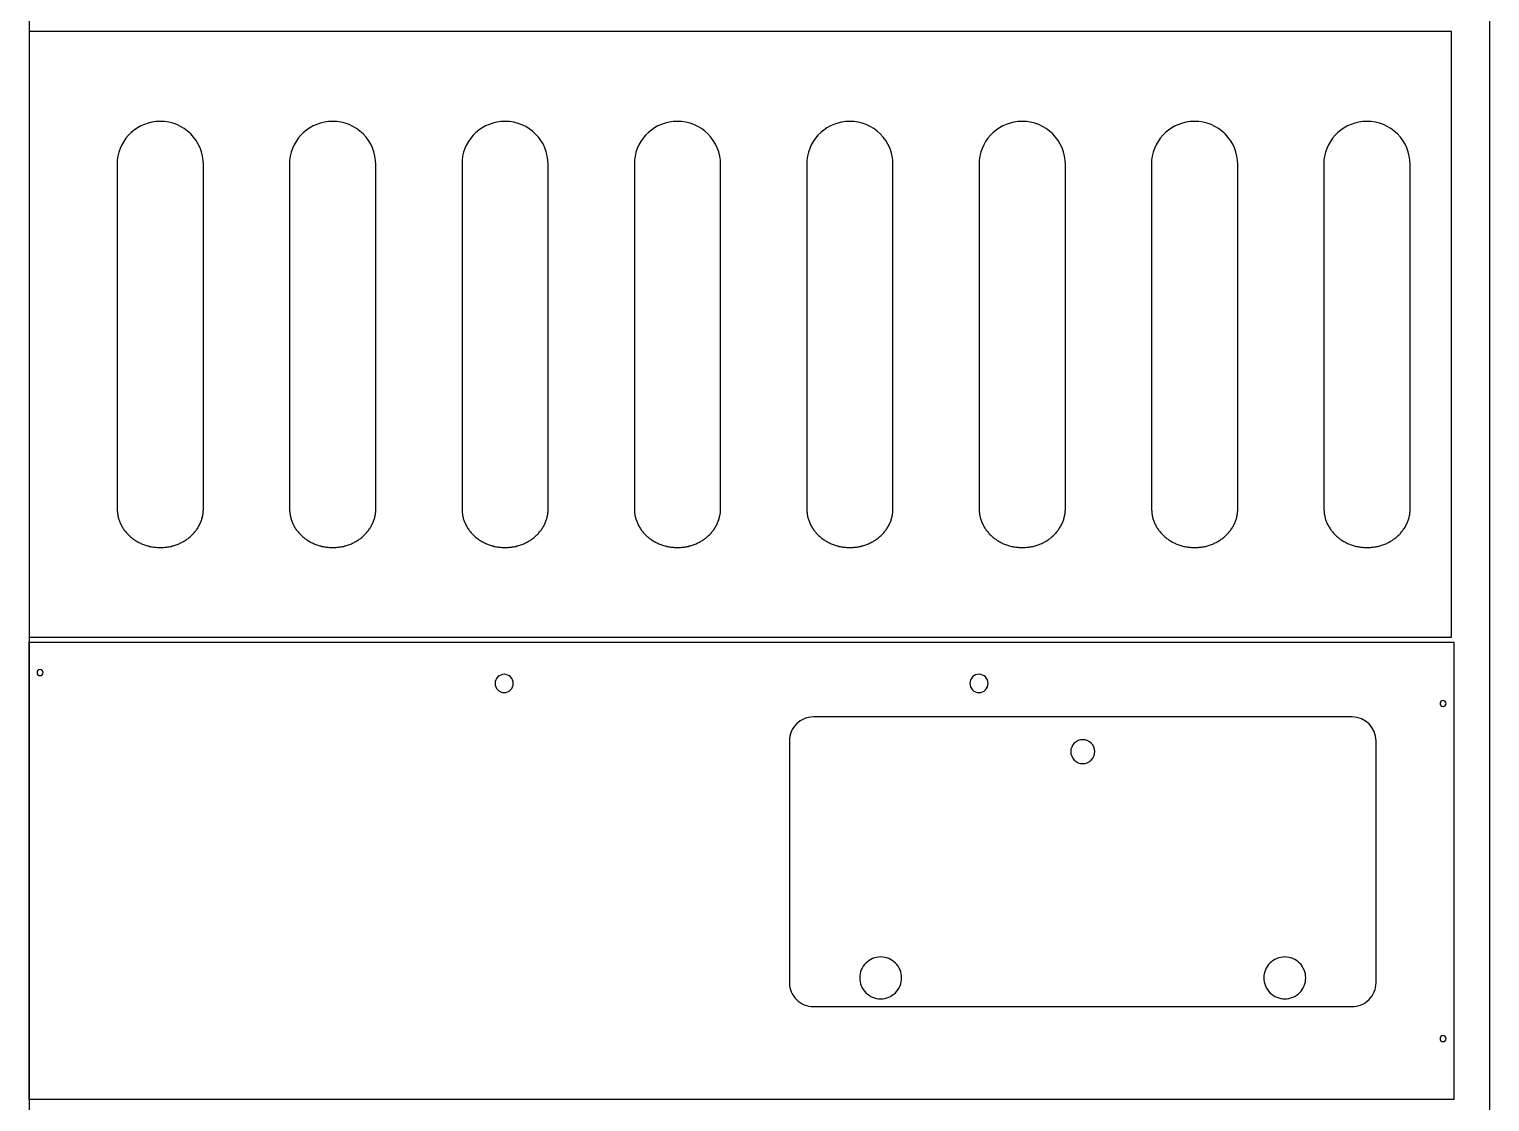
# Model space of a CAD drawing. Extents: x -841 to 5116, y -506 to 2808.
# Drawn here: x 2497 to 3717, y 584 to 1480 of the extents above; entities that cross this region are included whole.
import ezdxf

# ---------------------------------------------------------------- set-up
doc = ezdxf.new("R2010")
doc.units = 0
for name, color, linetype in [('DEFAULT_LAYER', 1, 'CONTINUOUS'), ('DEFAULT_LAYER0', 1, 'CONTINUOUS'), ('LAYER_1', 18, 'CONTINUOUS')]:
    doc.layers.add(name, color=color, linetype=linetype)

msp = doc.modelspace()

# ---------------------------------------------------------------- linework, layer by layer
at = {"layer": 'DEFAULT_LAYER'}
msp.add_lwpolyline([(2497.4, 0), (3717.4, 0), (3717.4, 2440), (2497.4, 2440)], close=True, dxfattribs=at)
for points in [[(3132.4, 885.4), (3132.4, 683.5, 0.415358), (3152.5, 663.5), (3602.4, 663.5, 0.414214), (3622.4, 683.5), (3622.4, 885.5, 0.413001), (3602.5, 905.5), (3152.4, 905.5, 0.415524)], [(3377.4, 886.5, 0.414214), (3367.4, 876.5, 0.414214), (3377.4, 866.5, 0.414214), (3387.4, 876.5, 0.414214)], [(3208.6, 705, 0.414214), (3191.1, 687.5, 0.414214), (3208.6, 670, 0.414214), (3226.1, 687.5, 0.414214)], [(3546.2, 705, 0.414214), (3528.7, 687.5, 0.414214), (3546.2, 670, 0.414214), (3563.7, 687.5, 0.414214)]]:
    msp.add_lwpolyline(points, format="xyb", close=True, dxfattribs=at)
at = {"layer": 'DEFAULT_LAYER0'}
for points in [[(2642.9, 1079.4), (2642.9, 1367, 0.415073), (2606.8, 1403), (2606.7, 1403, 0.384844), (2570.9, 1370.6), (2570.9, 1370.6), (2570.9, 1079.4), (2570.9, 1078.6), (2570.9, 1077.7), (2571, 1076.9), (2571.1, 1076.1), (2571.2, 1075.3), (2571.3, 1074.5), (2571.4, 1073.7), (2571.6, 1072.9), (2571.8, 1072.1), (2572, 1071.3), (2572.2, 1070.5), (2572.5, 1069.8), (2572.8, 1069), (2573.1, 1068.3), (2573.4, 1067.5), (2573.7, 1066.8), (2574.1, 1066.1), (2574.4, 1065.4), (2574.8, 1064.7), (2575.2, 1064), (2575.6, 1063.3), (2576.1, 1062.6), (2576.5, 1061.9), (2577, 1061.3), (2577.5, 1060.7), (2578, 1060), (2578.6, 1059.4), (2579.1, 1058.8), (2579.7, 1058.2), (2580.2, 1057.6), (2580.8, 1057.1), (2581.4, 1056.5), (2582, 1056), (2582.7, 1055.4), (2583.3, 1054.9), (2584, 1054.4), (2584.6, 1053.9), (2585.3, 1053.5), (2586, 1053), (2586.7, 1052.6), (2587.5, 1052.1), (2588.2, 1051.7), (2589, 1051.3), (2589.7, 1050.9), (2590.5, 1050.6), (2591.3, 1050.2), (2592.1, 1049.9), (2592.9, 1049.6), (2593.7, 1049.3), (2594.5, 1049), (2595.3, 1048.7), (2596.2, 1048.5), (2597, 1048.3), (2597.9, 1048), (2598.7, 1047.9), (2599.6, 1047.7), (2600.5, 1047.5), (2601.4, 1047.4), (2602.3, 1047.3), (2603.2, 1047.2), (2604.1, 1047.1), (2605, 1047.1), (2605.9, 1047), (2606.9, 1047), (2607.8, 1047), (2608.7, 1047.1), (2609.6, 1047.1), (2610.6, 1047.2), (2611.5, 1047.3), (2612.4, 1047.4), (2613.2, 1047.5), (2614.1, 1047.7), (2615, 1047.9), (2615.9, 1048), (2616.7, 1048.3), (2617.6, 1048.5), (2618.4, 1048.7), (2619.3, 1049), (2620.1, 1049.3), (2620.9, 1049.6), (2621.7, 1049.9), (2622.5, 1050.2), (2623.3, 1050.6), (2624, 1050.9), (2624.8, 1051.3), (2625.5, 1051.7), (2626.3, 1052.1), (2627, 1052.6), (2627.7, 1053), (2628.4, 1053.5), (2629.1, 1053.9), (2629.8, 1054.4), (2630.4, 1054.9), (2631.1, 1055.4), (2631.7, 1056), (2632.3, 1056.5), (2632.9, 1057.1), (2633.5, 1057.6), (2634.1, 1058.2), (2634.7, 1058.8), (2635.2, 1059.4), (2635.7, 1060), (2636.2, 1060.7), (2636.7, 1061.3), (2637.2, 1061.9), (2637.7, 1062.6), (2638.1, 1063.3), (2638.5, 1064), (2638.9, 1064.7), (2639.3, 1065.4), (2639.7, 1066.1), (2640, 1066.8), (2640.4, 1067.5), (2640.7, 1068.3), (2641, 1069), (2641.3, 1069.8), (2641.5, 1070.5), (2641.7, 1071.3), (2642, 1072.1), (2642.1, 1072.9), (2642.3, 1073.7), (2642.5, 1074.5), (2642.6, 1075.3), (2642.7, 1076.1), (2642.8, 1076.9), (2642.8, 1077.7), (2642.9, 1078.6)], [(2786.9, 1079.4), (2786.9, 1367, 0.415073), (2750.8, 1403), (2750.7, 1403, 0.384844), (2714.9, 1370.6), (2714.9, 1370.6), (2714.9, 1079.4), (2714.9, 1078.6), (2714.9, 1077.7), (2715, 1076.9), (2715.1, 1076.1), (2715.2, 1075.3), (2715.3, 1074.5), (2715.4, 1073.7), (2715.6, 1072.9), (2715.8, 1072.1), (2716, 1071.3), (2716.2, 1070.5), (2716.5, 1069.8), (2716.8, 1069), (2717.1, 1068.3), (2717.4, 1067.5), (2717.7, 1066.8), (2718.1, 1066.1), (2718.4, 1065.4), (2718.8, 1064.7), (2719.2, 1064), (2719.6, 1063.3), (2720.1, 1062.6), (2720.5, 1061.9), (2721, 1061.3), (2721.5, 1060.7), (2722, 1060), (2722.6, 1059.4), (2723.1, 1058.8), (2723.7, 1058.2), (2724.2, 1057.6), (2724.8, 1057.1), (2725.4, 1056.5), (2726, 1056), (2726.7, 1055.4), (2727.3, 1054.9), (2728, 1054.4), (2728.6, 1053.9), (2729.3, 1053.5), (2730, 1053), (2730.7, 1052.6), (2731.5, 1052.1), (2732.2, 1051.7), (2733, 1051.3), (2733.7, 1050.9), (2734.5, 1050.6), (2735.3, 1050.2), (2736.1, 1049.9), (2736.9, 1049.6), (2737.7, 1049.3), (2738.5, 1049), (2739.3, 1048.7), (2740.2, 1048.5), (2741, 1048.3), (2741.9, 1048), (2742.7, 1047.9), (2743.6, 1047.7), (2744.5, 1047.5), (2745.4, 1047.4), (2746.3, 1047.3), (2747.2, 1047.2), (2748.1, 1047.1), (2749, 1047.1), (2749.9, 1047), (2750.9, 1047), (2751.8, 1047), (2752.7, 1047.1), (2753.6, 1047.1), (2754.6, 1047.2), (2755.5, 1047.3), (2756.4, 1047.4), (2757.2, 1047.5), (2758.1, 1047.7), (2759, 1047.9), (2759.9, 1048), (2760.7, 1048.3), (2761.6, 1048.5), (2762.4, 1048.7), (2763.3, 1049), (2764.1, 1049.3), (2764.9, 1049.6), (2765.7, 1049.9), (2766.5, 1050.2), (2767.3, 1050.6), (2768, 1050.9), (2768.8, 1051.3), (2769.5, 1051.7), (2770.3, 1052.1), (2771, 1052.6), (2771.7, 1053), (2772.4, 1053.5), (2773.1, 1053.9), (2773.8, 1054.4), (2774.4, 1054.9), (2775.1, 1055.4), (2775.7, 1056), (2776.3, 1056.5), (2776.9, 1057.1), (2777.5, 1057.6), (2778.1, 1058.2), (2778.7, 1058.8), (2779.2, 1059.4), (2779.7, 1060), (2780.2, 1060.7), (2780.7, 1061.3), (2781.2, 1061.9), (2781.7, 1062.6), (2782.1, 1063.3), (2782.5, 1064), (2782.9, 1064.7), (2783.3, 1065.4), (2783.7, 1066.1), (2784, 1066.8), (2784.4, 1067.5), (2784.7, 1068.3), (2785, 1069), (2785.3, 1069.8), (2785.5, 1070.5), (2785.7, 1071.3), (2786, 1072.1), (2786.1, 1072.9), (2786.3, 1073.7), (2786.5, 1074.5), (2786.6, 1075.3), (2786.7, 1076.1), (2786.8, 1076.9), (2786.8, 1077.7), (2786.9, 1078.6)], [(2930.9, 1079.4), (2930.9, 1367, 0.413355), (2895, 1403), (2894.7, 1403, 0.384835), (2858.9, 1370.6), (2858.9, 1370.6), (2858.9, 1079.4), (2858.9, 1078.6), (2858.9, 1077.7), (2859, 1076.9), (2859.1, 1076.1), (2859.2, 1075.3), (2859.3, 1074.5), (2859.4, 1073.7), (2859.6, 1072.9), (2859.8, 1072.1), (2860, 1071.3), (2860.2, 1070.5), (2860.5, 1069.8), (2860.8, 1069), (2861.1, 1068.3), (2861.4, 1067.5), (2861.7, 1066.8), (2862.1, 1066.1), (2862.4, 1065.4), (2862.8, 1064.7), (2863.2, 1064), (2863.6, 1063.3), (2864.1, 1062.6), (2864.5, 1061.9), (2865, 1061.3), (2865.5, 1060.7), (2866, 1060), (2866.6, 1059.4), (2867.1, 1058.8), (2867.7, 1058.2), (2868.2, 1057.6), (2868.8, 1057.1), (2869.4, 1056.5), (2870, 1056), (2870.7, 1055.4), (2871.3, 1054.9), (2872, 1054.4), (2872.6, 1053.9), (2873.3, 1053.5), (2874, 1053), (2874.7, 1052.6), (2875.5, 1052.1), (2876.2, 1051.7), (2877, 1051.3), (2877.7, 1050.9), (2878.5, 1050.6), (2879.3, 1050.2), (2880.1, 1049.9), (2880.9, 1049.6), (2881.7, 1049.3), (2882.5, 1049), (2883.3, 1048.7), (2884.2, 1048.5), (2885, 1048.3), (2885.9, 1048), (2886.7, 1047.9), (2887.6, 1047.7), (2888.5, 1047.5), (2889.4, 1047.4), (2890.3, 1047.3), (2891.2, 1047.2), (2892.1, 1047.1), (2893, 1047.1), (2893.9, 1047), (2894.9, 1047), (2895.8, 1047), (2896.7, 1047.1), (2897.6, 1047.1), (2898.6, 1047.2), (2899.5, 1047.3), (2900.4, 1047.4), (2901.2, 1047.5), (2902.1, 1047.7), (2903, 1047.9), (2903.9, 1048), (2904.7, 1048.3), (2905.6, 1048.5), (2906.4, 1048.7), (2907.3, 1049), (2908.1, 1049.3), (2908.9, 1049.6), (2909.7, 1049.9), (2910.5, 1050.2), (2911.3, 1050.6), (2912, 1050.9), (2912.8, 1051.3), (2913.5, 1051.7), (2914.3, 1052.1), (2915, 1052.6), (2915.7, 1053), (2916.4, 1053.5), (2917.1, 1053.9), (2917.8, 1054.4), (2918.4, 1054.9), (2919.1, 1055.4), (2919.7, 1056), (2920.3, 1056.5), (2920.9, 1057.1), (2921.5, 1057.6), (2922.1, 1058.2), (2922.7, 1058.8), (2923.2, 1059.4), (2923.7, 1060), (2924.2, 1060.7), (2924.7, 1061.3), (2925.2, 1061.9), (2925.7, 1062.6), (2926.1, 1063.3), (2926.5, 1064), (2926.9, 1064.7), (2927.3, 1065.4), (2927.7, 1066.1), (2928, 1066.8), (2928.4, 1067.5), (2928.7, 1068.3), (2929, 1069), (2929.3, 1069.8), (2929.5, 1070.5), (2929.7, 1071.3), (2930, 1072.1), (2930.1, 1072.9), (2930.3, 1073.7), (2930.5, 1074.5), (2930.6, 1075.3), (2930.7, 1076.1), (2930.8, 1076.9), (2930.8, 1077.7), (2930.9, 1078.6)], [(3074.9, 1079.4), (3074.9, 1367, 0.415073), (3038.8, 1403), (3038.7, 1403, 0.384844), (3002.9, 1370.6), (3002.9, 1370.6), (3002.9, 1079.4), (3002.9, 1078.6), (3002.9, 1077.7), (3003, 1076.9), (3003.1, 1076.1), (3003.2, 1075.3), (3003.3, 1074.5), (3003.4, 1073.7), (3003.6, 1072.9), (3003.8, 1072.1), (3004, 1071.3), (3004.2, 1070.5), (3004.5, 1069.8), (3004.8, 1069), (3005.1, 1068.3), (3005.4, 1067.5), (3005.7, 1066.8), (3006.1, 1066.1), (3006.4, 1065.4), (3006.8, 1064.7), (3007.2, 1064), (3007.6, 1063.3), (3008.1, 1062.6), (3008.5, 1061.9), (3009, 1061.3), (3009.5, 1060.7), (3010, 1060), (3010.6, 1059.4), (3011.1, 1058.8), (3011.7, 1058.2), (3012.2, 1057.6), (3012.8, 1057.1), (3013.4, 1056.5), (3014, 1056), (3014.7, 1055.4), (3015.3, 1054.9), (3016, 1054.4), (3016.6, 1053.9), (3017.3, 1053.5), (3018, 1053), (3018.7, 1052.6), (3019.5, 1052.1), (3020.2, 1051.7), (3021, 1051.3), (3021.7, 1050.9), (3022.5, 1050.6), (3023.3, 1050.2), (3024.1, 1049.9), (3024.9, 1049.6), (3025.7, 1049.3), (3026.5, 1049), (3027.3, 1048.7), (3028.2, 1048.5), (3029, 1048.3), (3029.9, 1048), (3030.7, 1047.9), (3031.6, 1047.7), (3032.5, 1047.5), (3033.4, 1047.4), (3034.3, 1047.3), (3035.2, 1047.2), (3036.1, 1047.1), (3037, 1047.1), (3037.9, 1047), (3038.9, 1047), (3039.8, 1047), (3040.7, 1047.1), (3041.6, 1047.1), (3042.6, 1047.2), (3043.5, 1047.3), (3044.4, 1047.4), (3045.2, 1047.5), (3046.1, 1047.7), (3047, 1047.9), (3047.9, 1048), (3048.7, 1048.3), (3049.6, 1048.5), (3050.4, 1048.7), (3051.3, 1049), (3052.1, 1049.3), (3052.9, 1049.6), (3053.7, 1049.9), (3054.5, 1050.2), (3055.3, 1050.6), (3056, 1050.9), (3056.8, 1051.3), (3057.5, 1051.7), (3058.3, 1052.1), (3059, 1052.6), (3059.7, 1053), (3060.4, 1053.5), (3061.1, 1053.9), (3061.8, 1054.4), (3062.4, 1054.9), (3063.1, 1055.4), (3063.7, 1056), (3064.3, 1056.5), (3064.9, 1057.1), (3065.5, 1057.6), (3066.1, 1058.2), (3066.7, 1058.8), (3067.2, 1059.4), (3067.7, 1060), (3068.2, 1060.7), (3068.7, 1061.3), (3069.2, 1061.9), (3069.7, 1062.6), (3070.1, 1063.3), (3070.5, 1064), (3070.9, 1064.7), (3071.3, 1065.4), (3071.7, 1066.1), (3072, 1066.8), (3072.4, 1067.5), (3072.7, 1068.3), (3073, 1069), (3073.3, 1069.8), (3073.5, 1070.5), (3073.7, 1071.3), (3074, 1072.1), (3074.1, 1072.9), (3074.3, 1073.7), (3074.5, 1074.5), (3074.6, 1075.3), (3074.7, 1076.1), (3074.8, 1076.9), (3074.8, 1077.7), (3074.9, 1078.6)], [(3218.9, 1079.4), (3218.9, 1367, 0.415073), (3182.8, 1403), (3182.7, 1403, 0.384844), (3146.9, 1370.6), (3146.9, 1370.6), (3146.9, 1079.4), (3146.9, 1078.6), (3146.9, 1077.7), (3147, 1076.9), (3147.1, 1076.1), (3147.2, 1075.3), (3147.3, 1074.5), (3147.4, 1073.7), (3147.6, 1072.9), (3147.8, 1072.1), (3148, 1071.3), (3148.2, 1070.5), (3148.5, 1069.8), (3148.8, 1069), (3149.1, 1068.3), (3149.4, 1067.5), (3149.7, 1066.8), (3150.1, 1066.1), (3150.4, 1065.4), (3150.8, 1064.7), (3151.2, 1064), (3151.6, 1063.3), (3152.1, 1062.6), (3152.5, 1061.9), (3153, 1061.3), (3153.5, 1060.7), (3154, 1060), (3154.6, 1059.4), (3155.1, 1058.8), (3155.7, 1058.2), (3156.2, 1057.6), (3156.8, 1057.1), (3157.4, 1056.5), (3158, 1056), (3158.7, 1055.4), (3159.3, 1054.9), (3160, 1054.4), (3160.6, 1053.9), (3161.3, 1053.5), (3162, 1053), (3162.7, 1052.6), (3163.5, 1052.1), (3164.2, 1051.7), (3165, 1051.3), (3165.7, 1050.9), (3166.5, 1050.6), (3167.3, 1050.2), (3168.1, 1049.9), (3168.9, 1049.6), (3169.7, 1049.3), (3170.5, 1049), (3171.3, 1048.7), (3172.2, 1048.5), (3173, 1048.3), (3173.9, 1048), (3174.7, 1047.9), (3175.6, 1047.7), (3176.5, 1047.5), (3177.4, 1047.4), (3178.3, 1047.3), (3179.2, 1047.2), (3180.1, 1047.1), (3181, 1047.1), (3181.9, 1047), (3182.9, 1047), (3183.8, 1047), (3184.7, 1047.1), (3185.6, 1047.1), (3186.6, 1047.2), (3187.5, 1047.3), (3188.4, 1047.4), (3189.2, 1047.5), (3190.1, 1047.7), (3191, 1047.9), (3191.9, 1048), (3192.7, 1048.3), (3193.6, 1048.5), (3194.4, 1048.7), (3195.3, 1049), (3196.1, 1049.3), (3196.9, 1049.6), (3197.7, 1049.9), (3198.5, 1050.2), (3199.3, 1050.6), (3200, 1050.9), (3200.8, 1051.3), (3201.5, 1051.7), (3202.3, 1052.1), (3203, 1052.6), (3203.7, 1053), (3204.4, 1053.5), (3205.1, 1053.9), (3205.8, 1054.4), (3206.4, 1054.9), (3207.1, 1055.4), (3207.7, 1056), (3208.3, 1056.5), (3208.9, 1057.1), (3209.5, 1057.6), (3210.1, 1058.2), (3210.7, 1058.8), (3211.2, 1059.4), (3211.7, 1060), (3212.2, 1060.7), (3212.7, 1061.3), (3213.2, 1061.9), (3213.7, 1062.6), (3214.1, 1063.3), (3214.5, 1064), (3214.9, 1064.7), (3215.3, 1065.4), (3215.7, 1066.1), (3216, 1066.8), (3216.4, 1067.5), (3216.7, 1068.3), (3217, 1069), (3217.3, 1069.8), (3217.5, 1070.5), (3217.7, 1071.3), (3218, 1072.1), (3218.1, 1072.9), (3218.3, 1073.7), (3218.5, 1074.5), (3218.6, 1075.3), (3218.7, 1076.1), (3218.8, 1076.9), (3218.8, 1077.7), (3218.9, 1078.6)], [(3362.9, 1079.4), (3362.9, 1367, 0.415073), (3326.8, 1403), (3326.7, 1403, 0.384844), (3290.9, 1370.6), (3290.9, 1370.6), (3290.9, 1079.4), (3290.9, 1078.5), (3290.9, 1077.7), (3291, 1076.9), (3291.1, 1076.1), (3291.2, 1075.2), (3291.3, 1074.4), (3291.4, 1073.6), (3291.6, 1072.8), (3291.8, 1072.1), (3292, 1071.3), (3292.2, 1070.5), (3292.5, 1069.7), (3292.8, 1069), (3293.1, 1068.2), (3293.4, 1067.5), (3293.7, 1066.8), (3294.1, 1066.1), (3294.4, 1065.3), (3294.8, 1064.6), (3295.2, 1063.9), (3295.6, 1063.3), (3296.1, 1062.6), (3296.5, 1061.9), (3297, 1061.3), (3297.5, 1060.6), (3298, 1060), (3298.6, 1059.4), (3299.1, 1058.8), (3299.7, 1058.2), (3300.2, 1057.6), (3300.8, 1057), (3301.4, 1056.5), (3302, 1055.9), (3302.7, 1055.4), (3303.3, 1054.9), (3304, 1054.4), (3304.7, 1053.9), (3305.3, 1053.4), (3306, 1053), (3306.7, 1052.5), (3307.5, 1052.1), (3308.2, 1051.7), (3309, 1051.3), (3309.7, 1050.9), (3310.5, 1050.5), (3311.3, 1050.2), (3312.1, 1049.9), (3312.9, 1049.6), (3313.7, 1049.3), (3314.5, 1049), (3315.3, 1048.7), (3316.2, 1048.5), (3317, 1048.2), (3317.9, 1048), (3318.7, 1047.8), (3319.6, 1047.7), (3320.5, 1047.5), (3321.4, 1047.4), (3322.3, 1047.3), (3323.2, 1047.2), (3324.1, 1047.1), (3325, 1047.1), (3325.9, 1047), (3326.9, 1047), (3327.8, 1047), (3328.7, 1047.1), (3329.6, 1047.1), (3330.6, 1047.2), (3331.5, 1047.3), (3332.4, 1047.4), (3333.3, 1047.5), (3334.1, 1047.7), (3335, 1047.8), (3335.9, 1048), (3336.7, 1048.2), (3337.6, 1048.5), (3338.4, 1048.7), (3339.3, 1049), (3340.1, 1049.3), (3340.9, 1049.6), (3341.7, 1049.9), (3342.5, 1050.2), (3343.3, 1050.5), (3344, 1050.9), (3344.8, 1051.3), (3345.5, 1051.7), (3346.3, 1052.1), (3347, 1052.5), (3347.7, 1053), (3348.4, 1053.4), (3349.1, 1053.9), (3349.8, 1054.4), (3350.4, 1054.9), (3351.1, 1055.4), (3351.7, 1055.9), (3352.3, 1056.5), (3352.9, 1057), (3353.5, 1057.6), (3354.1, 1058.2), (3354.7, 1058.8), (3355.2, 1059.4), (3355.7, 1060), (3356.2, 1060.6), (3356.7, 1061.3), (3357.2, 1061.9), (3357.7, 1062.6), (3358.1, 1063.3), (3358.5, 1063.9), (3358.9, 1064.6), (3359.3, 1065.3), (3359.7, 1066.1), (3360, 1066.8), (3360.4, 1067.5), (3360.7, 1068.2), (3361, 1069), (3361.3, 1069.7), (3361.5, 1070.5), (3361.7, 1071.3), (3362, 1072.1), (3362.1, 1072.8), (3362.3, 1073.6), (3362.5, 1074.4), (3362.6, 1075.2), (3362.7, 1076.1), (3362.8, 1076.9), (3362.8, 1077.7), (3362.9, 1078.5)], [(3506.9, 1079.4), (3506.9, 1367, 0.415073), (3470.8, 1403), (3470.7, 1403, 0.384844), (3434.9, 1370.6), (3434.9, 1370.6), (3434.9, 1079.4), (3434.9, 1078.5), (3435, 1077.7), (3435, 1076.9), (3435.1, 1076.1), (3435.2, 1075.3), (3435.3, 1074.5), (3435.5, 1073.7), (3435.6, 1072.9), (3435.8, 1072.1), (3436, 1071.3), (3436.3, 1070.5), (3436.5, 1069.8), (3436.8, 1069), (3437.1, 1068.3), (3437.4, 1067.5), (3437.7, 1066.8), (3438.1, 1066.1), (3438.5, 1065.4), (3438.8, 1064.6), (3439.3, 1064), (3439.7, 1063.3), (3440.1, 1062.6), (3440.6, 1061.9), (3441.1, 1061.3), (3441.6, 1060.6), (3442.1, 1060), (3442.6, 1059.4), (3443.1, 1058.8), (3443.7, 1058.2), (3444.3, 1057.6), (3444.8, 1057.1), (3445.5, 1056.5), (3446.1, 1056), (3446.7, 1055.4), (3447.3, 1054.9), (3448, 1054.4), (3448.7, 1053.9), (3449.4, 1053.4), (3450.1, 1053), (3450.8, 1052.5), (3451.5, 1052.1), (3452.2, 1051.7), (3453, 1051.3), (3453.7, 1050.9), (3454.5, 1050.6), (3455.3, 1050.2), (3456.1, 1049.9), (3456.9, 1049.6), (3457.7, 1049.3), (3458.5, 1049), (3459.4, 1048.7), (3460.2, 1048.5), (3461.1, 1048.2), (3461.9, 1048), (3462.8, 1047.8), (3463.7, 1047.7), (3464.5, 1047.5), (3465.4, 1047.4), (3466.3, 1047.3), (3467.2, 1047.2), (3468.1, 1047.1), (3469.1, 1047.1), (3470, 1047), (3470.9, 1047), (3471.8, 1047), (3472.8, 1047.1), (3473.7, 1047.1), (3474.6, 1047.2), (3475.5, 1047.3), (3476.4, 1047.4), (3477.3, 1047.5), (3478.2, 1047.7), (3479, 1047.8), (3479.9, 1048), (3480.8, 1048.2), (3481.6, 1048.5), (3482.5, 1048.7), (3483.3, 1049), (3484.1, 1049.3), (3484.9, 1049.6), (3485.7, 1049.9), (3486.5, 1050.2), (3487.3, 1050.6), (3488.1, 1050.9), (3488.8, 1051.3), (3489.6, 1051.7), (3490.3, 1052.1), (3491, 1052.5), (3491.7, 1053), (3492.4, 1053.4), (3493.1, 1053.9), (3493.8, 1054.4), (3494.5, 1054.9), (3495.1, 1055.4), (3495.7, 1056), (3496.4, 1056.5), (3497, 1057.1), (3497.6, 1057.6), (3498.1, 1058.2), (3498.7, 1058.8), (3499.2, 1059.4), (3499.8, 1060), (3500.3, 1060.6), (3500.8, 1061.3), (3501.2, 1061.9), (3501.7, 1062.6), (3502.1, 1063.3), (3502.6, 1064), (3503, 1064.6), (3503.4, 1065.4), (3503.7, 1066.1), (3504.1, 1066.8), (3504.4, 1067.5), (3504.7, 1068.3), (3505, 1069), (3505.3, 1069.8), (3505.5, 1070.5), (3505.8, 1071.3), (3506, 1072.1), (3506.2, 1072.9), (3506.3, 1073.7), (3506.5, 1074.5), (3506.6, 1075.3), (3506.7, 1076.1), (3506.8, 1076.9), (3506.9, 1077.7), (3506.9, 1078.5)], [(3650.9, 1079.4), (3650.9, 1367, 0.415073), (3614.8, 1403), (3614.7, 1403, 0.384844), (3578.9, 1370.6), (3578.9, 1370.6), (3578.9, 1079.4), (3578.9, 1078.5), (3579, 1077.7), (3579, 1076.9), (3579.1, 1076.1), (3579.2, 1075.2), (3579.3, 1074.4), (3579.5, 1073.6), (3579.6, 1072.8), (3579.8, 1072.1), (3580, 1071.3), (3580.3, 1070.5), (3580.5, 1069.7), (3580.8, 1069), (3581.1, 1068.2), (3581.4, 1067.5), (3581.7, 1066.8), (3582.1, 1066), (3582.5, 1065.3), (3582.9, 1064.6), (3583.3, 1063.9), (3583.7, 1063.3), (3584.1, 1062.6), (3584.6, 1061.9), (3585.1, 1061.3), (3585.6, 1060.6), (3586.1, 1060), (3586.6, 1059.4), (3587.1, 1058.8), (3587.7, 1058.2), (3588.3, 1057.6), (3588.9, 1057), (3589.5, 1056.5), (3590.1, 1055.9), (3590.7, 1055.4), (3591.4, 1054.9), (3592, 1054.4), (3592.7, 1053.9), (3593.4, 1053.4), (3594.1, 1053), (3594.8, 1052.5), (3595.5, 1052.1), (3596.2, 1051.7), (3597, 1051.3), (3597.8, 1050.9), (3598.5, 1050.5), (3599.3, 1050.2), (3600.1, 1049.9), (3600.9, 1049.5), (3601.7, 1049.3), (3602.5, 1049), (3603.4, 1048.7), (3604.2, 1048.5), (3605.1, 1048.2), (3605.9, 1048), (3606.8, 1047.8), (3607.7, 1047.7), (3608.5, 1047.5), (3609.4, 1047.4), (3610.3, 1047.3), (3611.2, 1047.2), (3612.1, 1047.1), (3613.1, 1047), (3614, 1047), (3614.9, 1047), (3615.8, 1047), (3616.8, 1047), (3617.7, 1047.1), (3618.6, 1047.2), (3619.5, 1047.3), (3620.4, 1047.4), (3621.3, 1047.5), (3622.2, 1047.7), (3623, 1047.8), (3623.9, 1048), (3624.8, 1048.2), (3625.6, 1048.5), (3626.5, 1048.7), (3627.3, 1049), (3628.1, 1049.3), (3628.9, 1049.5), (3629.7, 1049.9), (3630.5, 1050.2), (3631.3, 1050.5), (3632.1, 1050.9), (3632.8, 1051.3), (3633.6, 1051.7), (3634.3, 1052.1), (3635, 1052.5), (3635.8, 1053), (3636.5, 1053.4), (3637.1, 1053.9), (3637.8, 1054.4), (3638.5, 1054.9), (3639.1, 1055.4), (3639.8, 1055.9), (3640.4, 1056.5), (3641, 1057), (3641.6, 1057.6), (3642.1, 1058.2), (3642.7, 1058.8), (3643.2, 1059.4), (3643.8, 1060), (3644.3, 1060.6), (3644.8, 1061.3), (3645.2, 1061.9), (3645.7, 1062.6), (3646.1, 1063.3), (3646.6, 1063.9), (3647, 1064.6), (3647.4, 1065.3), (3647.7, 1066), (3648.1, 1066.8), (3648.4, 1067.5), (3648.7, 1068.2), (3649, 1069), (3649.3, 1069.7), (3649.5, 1070.5), (3649.8, 1071.3), (3650, 1072.1), (3650.2, 1072.8), (3650.4, 1073.6), (3650.5, 1074.4), (3650.6, 1075.2), (3650.7, 1076.1), (3650.8, 1076.9), (3650.9, 1077.7), (3650.9, 1078.5)], [(2506.4, 945, 0.414214), (2503.9, 942.5, 0.414214), (2506.4, 940, 0.414214), (2508.9, 942.5, 0.414214)], [(2894.1, 941.1, 0.414214), (2886.5, 933.5, 0.414214), (2894.1, 925.8, 0.414214), (2901.7, 933.5, 0.414214)], [(3290.8, 941.1, 0.414214), (3283.1, 933.5, 0.414214), (3290.8, 925.8, 0.414214), (3298.4, 933.5, 0.414214)], [(3678.4, 919.2, 0.414214), (3675.9, 916.7, 0.414214), (3678.4, 914.2, 0.414214), (3680.9, 916.7, 0.414214)], [(3678.4, 639.3, 0.414214), (3675.9, 636.8, 0.414214), (3678.4, 634.3, 0.414214), (3680.9, 636.8, 0.414214)]]:
    msp.add_lwpolyline(points, format="xyb", close=True, dxfattribs=at)
at = {"layer": 'LAYER_1'}
msp.add_lwpolyline([(2497.4, 972), (3685.4, 972), (3685.5, 1478), (2497.4, 1478), (2497.4, 972)], dxfattribs=at)
msp.add_lwpolyline([(2497.4, 586), (2497.4, 968), (3687.4, 968), (3687.4, 586)], close=True, dxfattribs=at)

doc.saveas('drawing.dxf')
